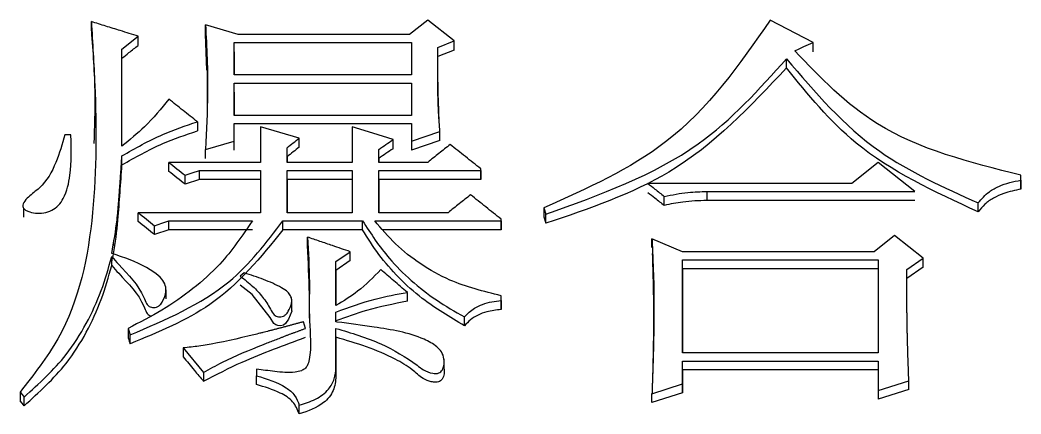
# Model space of a CAD drawing. Header units: millimetres. Extents: x 2085 to 4229, y 754 to 2271.
# Drawn here: x 2594.87 to 2600.18, y 2075.23 to 2077.31 of the extents above; entities that cross this region are included whole.
import ezdxf

# ---------------------------------------------------------------- set-up
doc = ezdxf.new("R2010")
doc.units = ezdxf.units.MM

msp = doc.modelspace()

# ---------------------------------------------------------------- linework, layer by layer
at = {"color": 7, "linetype": 'Continuous', "lineweight": 25}
for p, q in [((2595.2487, 2077.2565), (2595.2487, 2077.3053)), ((2596.0276, 2077.2369), (2595.8546, 2077.2882)), ((2595.8546, 2077.2394), (2595.8546, 2077.2882)), ((2597.0337, 2077.3138), (2596.9363, 2077.2369)), ((2597.1743, 2077.2027), (2597.0337, 2077.3138)), ((2599.0781, 2077.1941), (2598.851, 2077.3138)), ((2595.4111, 2077.1599), (2595.4976, 2077.2283)), ((2595.4976, 2077.1796), (2595.4976, 2077.2283)), ((2595.8616, 2077.0484), (2595.8546, 2077.2394)), ((2595.4111, 2076.6453), (2595.4111, 2077.1599)), ((2595.4111, 2077.1113), (2595.4111, 2077.1599)), ((2596.006, 2077.1941), (2596.9471, 2077.1941)), ((2596.006, 2077.0229), (2596.006, 2077.1941)), ((2596.006, 2077.1455), (2596.006, 2077.1941)), ((2596.9471, 2077.1941), (2596.9471, 2077.0229)), ((2597.0877, 2077.1684), (2597.1743, 2077.2027)), ((2597.0877, 2077.1198), (2597.0877, 2077.1684)), ((2597.1743, 2077.154), (2597.1743, 2077.2027)), ((2599.0781, 2077.1455), (2599.0781, 2077.1941)), ((2595.4111, 2076.65), (2595.4111, 2077.1113)), ((2596.006, 2077.1455), (2596.006, 2077.0229)), ((2597.1743, 2077.154), (2597.0877, 2077.1198)), ((2598.9375, 2077.0601), (2598.9375, 2077.1086)), ((2595.8635, 2077.05), (2595.8631, 2076.8639)), ((2596.9471, 2077.0229), (2596.006, 2077.0229)), ((2596.006, 2076.98), (2596.9471, 2076.98)), ((2596.006, 2076.8085), (2596.006, 2076.98)), ((2596.006, 2076.9317), (2596.006, 2076.98)), ((2596.9471, 2076.98), (2596.9471, 2076.8085)), ((2596.006, 2076.9317), (2596.006, 2076.8085)), ((2596.9471, 2076.8085), (2596.006, 2076.8085)), ((2595.8113, 2076.7742), (2595.8113, 2076.7261)), ((2596.006, 2076.6711), (2596.006, 2076.7656)), ((2596.006, 2076.7656), (2596.9471, 2076.7656)), ((2596.006, 2076.7175), (2596.006, 2076.7656)), ((2596.1466, 2076.7484), (2596.1466, 2076.5594)), ((2596.6334, 2076.7484), (2596.6334, 2076.5594)), ((2596.9471, 2076.7656), (2596.9471, 2076.6711)), ((2595.1406, 2076.7055), (2595.1082, 2076.7055)), ((2596.3522, 2076.6403), (2596.3522, 2076.6883)), ((2596.9471, 2076.6711), (2597.0986, 2076.7227)), ((2597.0986, 2076.6746), (2597.0986, 2076.7227)), ((2595.8546, 2076.6281), (2596.006, 2076.6711)), ((2595.8546, 2076.5802), (2595.8546, 2076.6281)), ((2596.006, 2076.6232), (2596.006, 2076.6711)), ((2596.2873, 2076.5594), (2596.2873, 2076.6367)), ((2596.2873, 2076.5888), (2596.2873, 2076.6367)), ((2596.774, 2076.5594), (2596.774, 2076.6281)), ((2596.774, 2076.5802), (2596.774, 2076.6281)), ((2596.8498, 2076.6317), (2596.8498, 2076.6797)), ((2597.0986, 2076.6746), (2596.9471, 2076.6232)), ((2596.9471, 2076.6711), (2596.9471, 2076.6232)), ((2595.1425, 2076.6251), (2595.1425, 2076.6254)), ((2595.4111, 2076.5459), (2595.4111, 2076.5938)), ((2596.2873, 2076.5888), (2596.2873, 2076.5594)), ((2596.774, 2076.5802), (2596.774, 2076.5594)), ((2596.1466, 2076.5594), (2595.6599, 2076.5594)), ((2596.6334, 2076.5594), (2596.2873, 2076.5594)), ((2597.0337, 2076.5594), (2596.774, 2076.5594)), ((2597.3149, 2076.5164), (2597.3149, 2076.525)), ((2597.3149, 2076.4772), (2597.3149, 2076.525)), ((2599.4243, 2076.5594), (2599.2837, 2076.4475)), ((2599.619, 2076.4045), (2599.4243, 2076.5594)), ((2595.7464, 2076.4428), (2595.7464, 2076.4905)), ((2595.8221, 2076.5164), (2596.1466, 2076.5164)), ((2595.8221, 2076.4686), (2595.8221, 2076.5164)), ((2596.1466, 2076.5164), (2596.1466, 2076.2925)), ((2596.2873, 2076.5164), (2596.6334, 2076.5164)), ((2596.2873, 2076.2925), (2596.2873, 2076.5164)), ((2596.2873, 2076.4686), (2596.2873, 2076.5164)), ((2596.6334, 2076.5164), (2596.6334, 2076.2925)), ((2596.774, 2076.5164), (2597.3149, 2076.5164)), ((2596.774, 2076.2925), (2596.774, 2076.5164)), ((2596.774, 2076.4686), (2596.774, 2076.5164)), ((2597.3149, 2076.5164), (2597.3149, 2076.4686)), ((2597.3149, 2076.4686), (2597.3149, 2076.4772)), ((2600.1815, 2076.4647), (2600.1815, 2076.4906)), ((2600.1815, 2076.4428), (2600.1815, 2076.4906)), ((2595.8221, 2076.4686), (2595.7464, 2076.4428)), ((2596.1466, 2076.4686), (2595.8221, 2076.4686)), ((2596.2873, 2076.4686), (2596.2873, 2076.2925)), ((2596.6334, 2076.4686), (2596.2873, 2076.4686)), ((2596.774, 2076.4686), (2596.774, 2076.2925)), ((2597.3149, 2076.4686), (2596.774, 2076.4686)), ((2599.2837, 2076.4475), (2598.2019, 2076.4475)), ((2600.1815, 2076.4647), (2600.1815, 2076.4171)), ((2598.2885, 2076.3311), (2598.2885, 2076.3786)), ((2598.5156, 2076.4045), (2599.619, 2076.4045)), ((2598.5156, 2076.3569), (2598.5156, 2076.4045)), ((2594.8889, 2076.3165), (2594.8889, 2076.2687)), ((2597.6502, 2076.3184), (2597.6611, 2076.2839)), ((2597.6502, 2076.3184), (2597.6502, 2076.2709)), ((2599.619, 2076.3569), (2598.5156, 2076.3569)), ((2599.9543, 2076.2967), (2599.9543, 2076.3442)), ((2596.1466, 2076.2925), (2595.4976, 2076.2925)), ((2596.6334, 2076.2925), (2596.2873, 2076.2925)), ((2597.1418, 2076.2925), (2596.774, 2076.2925)), ((2597.4231, 2076.2494), (2597.4231, 2076.258)), ((2597.4231, 2076.2106), (2597.4231, 2076.258)), ((2597.6502, 2076.2709), (2597.6611, 2076.2364)), ((2597.6611, 2076.2364), (2597.6611, 2076.2839)), ((2595.5841, 2076.1761), (2595.5841, 2076.2235)), ((2595.6599, 2076.2494), (2596.1033, 2076.2494)), ((2596.2656, 2076.2494), (2596.6875, 2076.2494)), ((2596.2656, 2076.202), (2596.2656, 2076.2494)), ((2596.6875, 2076.202), (2596.6875, 2076.2494)), ((2596.7524, 2076.2494), (2597.4231, 2076.2494)), ((2597.4231, 2076.2494), (2597.4231, 2076.202)), ((2597.4231, 2076.202), (2597.4231, 2076.2106)), ((2595.6599, 2076.202), (2595.5841, 2076.1761)), ((2596.1033, 2076.202), (2595.6599, 2076.202)), ((2596.6875, 2076.202), (2596.2656, 2076.202)), ((2596.3954, 2076.1159), (2596.3954, 2076.1631)), ((2597.4231, 2076.202), (2596.7954, 2076.202)), ((2598.3858, 2076.0855), (2598.2236, 2076.1545)), ((2598.2236, 2076.1072), (2598.2236, 2076.1545)), ((2599.5108, 2076.1718), (2599.4027, 2076.0855)), ((2599.6623, 2076.051), (2599.5108, 2076.1718)), ((2595.357, 2076.0125), (2595.357, 2076.0596)), ((2596.5469, 2076.0337), (2596.6226, 2076.0855)), ((2596.6226, 2076.0383), (2596.6226, 2076.0855)), ((2599.4027, 2076.0855), (2598.3858, 2076.0855)), ((2599.5757, 2075.9905), (2599.6623, 2076.051)), ((2599.6623, 2076.0038), (2599.6623, 2076.051)), ((2596.6226, 2076.0383), (2596.5469, 2075.9866)), ((2596.5469, 2075.8003), (2596.5469, 2076.0337)), ((2596.5469, 2075.9866), (2596.5469, 2076.0337)), ((2598.3858, 2076.0423), (2599.4243, 2076.0423)), ((2598.3858, 2075.5492), (2598.3858, 2076.0423)), ((2598.3858, 2075.9952), (2598.3858, 2076.0423)), ((2598.3858, 2075.9952), (2598.3858, 2075.5492)), ((2599.4243, 2075.9952), (2598.3858, 2075.9952)), ((2599.4243, 2076.0423), (2599.4243, 2075.5492)), ((2599.6623, 2076.0038), (2599.5758, 2075.9435)), ((2596.0602, 2075.9732), (2596.0385, 2075.956)), ((2596.5469, 2075.9866), (2596.5469, 2075.8003)), ((2595.6449, 2075.8363), (2595.6449, 2075.8835)), ((2596.9255, 2075.8226), (2596.9255, 2075.8695)), ((2597.4231, 2075.8262), (2597.4231, 2075.8522)), ((2596.3124, 2075.7718), (2596.3124, 2075.8189)), ((2597.4231, 2075.8262), (2597.4231, 2075.7794)), ((2596.5469, 2075.7136), (2596.5469, 2075.7657)), ((2596.5469, 2075.7189), (2596.5469, 2075.7657)), ((2597.2284, 2075.693), (2597.2284, 2075.7397)), ((2595.4435, 2075.6791), (2595.4543, 2075.6445)), ((2596.3846, 2075.6791), (2596.3738, 2075.7137)), ((2596.5469, 2075.4711), (2596.5469, 2075.6788)), ((2596.5469, 2075.6322), (2596.5469, 2075.6788)), ((2595.4543, 2075.5979), (2595.4543, 2075.6445)), ((2596.5469, 2075.6322), (2596.5469, 2075.4247)), ((2595.7356, 2075.5751), (2595.8438, 2075.4451)), ((2595.7356, 2075.5751), (2595.7356, 2075.5286)), ((2597.1203, 2075.4688), (2597.1203, 2075.5155)), ((2599.4243, 2075.5492), (2598.3858, 2075.5492)), ((2596.125, 2075.4623), (2596.125, 2075.4277)), ((2596.5469, 2075.4711), (2596.5469, 2075.4247)), ((2598.3858, 2075.3843), (2598.3858, 2075.5058)), ((2598.3858, 2075.5058), (2599.4243, 2075.5058)), ((2598.3858, 2075.4594), (2598.3858, 2075.5058)), ((2599.4243, 2075.5058), (2599.4243, 2075.3496)), ((2595.8438, 2075.4451), (2595.8438, 2075.3987)), ((2596.125, 2075.3814), (2596.125, 2075.4277)), ((2598.3858, 2075.4594), (2598.3858, 2075.3381)), ((2599.4243, 2075.4594), (2598.3858, 2075.4594)), ((2598.2236, 2075.3323), (2598.3858, 2075.3843)), ((2598.3858, 2075.3381), (2598.3858, 2075.3843)), ((2599.4243, 2075.3496), (2599.5866, 2075.4017)), ((2599.5866, 2075.3554), (2599.4243, 2075.3034)), ((2599.5866, 2075.3554), (2599.5866, 2075.4017)), ((2594.8703, 2075.3408), (2594.8703, 2075.2946)), ((2594.8918, 2075.2687), (2594.8918, 2075.3149)), ((2598.3858, 2075.3381), (2598.2236, 2075.286)), ((2598.2236, 2075.286), (2598.2236, 2075.3323)), ((2599.4243, 2075.3496), (2599.4243, 2075.3034)), ((2596.3522, 2075.2253), (2596.3522, 2075.2715))]:
    msp.add_line(p, q, dxfattribs=at)
at = {"color": 7, "linetype": 'Continuous', "lineweight": 25, "flags": 128}
for points in [[(2596.9363, 2077.2369), (2596.482, 2077.2369), (2596.0276, 2077.2369)], [(2598.9808, 2077.1513), (2599.0051, 2077.162), (2599.0294, 2077.1727), (2599.0538, 2077.1834), (2599.0781, 2077.1941)], [(2596.3522, 2076.6883), (2596.2494, 2076.7184), (2596.1466, 2076.7484)], [(2596.8498, 2076.6797), (2596.7416, 2076.7141), (2596.6334, 2076.7484)], [(2595.6599, 2076.5116), (2595.6599, 2076.5236), (2595.6599, 2076.5357), (2595.6599, 2076.5594)], [(2595.7464, 2076.4905), (2595.7843, 2076.5035), (2595.8221, 2076.5164)], [(2600.1815, 2076.4171), (2600.1815, 2076.4315), (2600.1815, 2076.4428)], [(2595.4976, 2076.245), (2595.4976, 2076.257), (2595.4976, 2076.269), (2595.4976, 2076.2925)], [(2595.5841, 2076.2235), (2595.622, 2076.2365), (2595.6599, 2076.2494)], [(2595.6599, 2076.202), (2595.6599, 2076.2212), (2595.6599, 2076.2353), (2595.6599, 2076.2494)], [(2596.3121, 2075.7718), (2596.3122, 2075.7701), (2596.2957, 2075.7273), (2596.2795, 2075.7046), (2596.2675, 2075.6969), (2596.2533, 2075.6933), (2596.2382, 2075.6939), (2596.2269, 2075.6981), (2596.2178, 2075.7052), (2596.1972, 2075.7376), (2596.1013, 2075.8582), (2596.0392, 2075.9084), (2596.0385, 2075.9089), (2596.0385, 2075.9089)], [(2597.4231, 2075.8053), (2597.4231, 2075.821), (2597.4231, 2075.8522)], [(2597.4231, 2075.7794), (2597.4231, 2075.7882), (2597.4231, 2075.7939), (2597.4231, 2075.7996), (2597.4231, 2075.8053)], [(2595.4435, 2075.6791), (2595.4435, 2075.6599), (2595.4435, 2075.6462), (2595.4435, 2075.6325)], [(2594.8703, 2075.3408), (2594.8811, 2075.3279), (2594.8918, 2075.3149)], [(2594.8918, 2075.2687), (2594.8864, 2075.2752), (2594.881, 2075.2817), (2594.8703, 2075.2946)]]:
    msp.add_lwpolyline(points, dxfattribs=at)
at = {"color": 7, "linetype": 'Continuous', "lineweight": 25}
for points, knots in [([(2595.2487, 2077.3053), (2595.2555, 2077.1932), (2595.2758, 2076.857), (2595.2785, 2076.2936), (2595.1638, 2075.7159), (2594.9425, 2075.4331), (2594.8704, 2075.3408)], [0, 0, 0, 0, 0.166548, 0.499383, 0.836688, 1, 1, 1, 1]), ([(2595.4976, 2077.2283), (2595.4659, 2077.2381), (2595.4085, 2077.2559), (2595.3256, 2077.2815), (2595.2744, 2077.2974), (2595.2488, 2077.3053)], [0, 0, 0, 0, 0.382595, 0.691297, 1, 1, 1, 1]), ([(2595.8546, 2077.2882), (2595.8578, 2077.2281), (2595.8643, 2077.1081), (2595.8674, 2076.888), (2595.8595, 2076.7279), (2595.8546, 2076.6281)], [0, 0, 0, 0, 0.273667, 0.547376, 1, 1, 1, 1]), ([(2598.851, 2077.3138), (2598.6871, 2077.0781), (2598.3888, 2076.649), (2597.8797, 2076.4211), (2597.6502, 2076.3184)], [0, 0, 0, 0, 0.549466, 1, 1, 1, 1]), ([(2595.2487, 2077.2565), (2595.2571, 2077.1445), (2595.2719, 2076.9463), (2595.2653, 2076.7464), (2595.2624, 2076.6594)], [0, 0, 0, 0, 0.564585, 1, 1, 1, 1]), ([(2595.4111, 2077.1113), (2595.4235, 2077.1212), (2595.4442, 2077.1375), (2595.4731, 2077.1603), (2595.4894, 2077.1732), (2595.4976, 2077.1796)], [0, 0, 0, 0, 0.4329059, 0.716452, 1, 1, 1, 1]), ([(2597.0986, 2076.7227), (2597.0972, 2076.7395), (2597.0952, 2076.7647), (2597.0912, 2076.8235), (2597.0892, 2076.8698), (2597.0881, 2076.9118), (2597.0878, 2076.9244), (2597.0875, 2076.9371), (2597.0873, 2076.9497), (2597.0871, 2076.9665), (2597.0869, 2076.9833), (2597.0868, 2077.0001), (2597.0868, 2077.0127), (2597.0868, 2077.0253), (2597.0868, 2077.0379), (2597.0868, 2077.0505), (2597.0868, 2077.061), (2597.0869, 2077.0694), (2597.0869, 2077.0757), (2597.0869, 2077.082), (2597.087, 2077.0883), (2597.087, 2077.0946), (2597.0871, 2077.1009), (2597.0871, 2077.1072), (2597.0872, 2077.1156), (2597.0873, 2077.124), (2597.0874, 2077.1324), (2597.0874, 2077.1387), (2597.0875, 2077.145), (2597.0876, 2077.1513), (2597.0876, 2077.1591), (2597.0877, 2077.1648), (2597.0877, 2077.1684)], [0, 0, 0, 0, 0.113118, 0.169677, 0.395941, 0.424221, 0.4525, 0.480779, 0.509059, 0.537338, 0.593897, 0.622177, 0.650456, 0.678735, 0.707015, 0.735294, 0.763573, 0.777713, 0.791853, 0.805993, 0.820132, 0.834272, 0.848412, 0.862551, 0.876691, 0.90497, 0.91911, 0.93325, 0.947389, 0.961529, 0.975669, 1, 1, 1, 1]), ([(2597.6611, 2076.2839), (2597.9487, 2076.3878), (2598.4557, 2076.5709), (2598.792, 2076.9462), (2598.9375, 2077.1086)], [0, 0, 0, 0, 0.567325, 1, 1, 1, 1]), ([(2598.9375, 2077.1085), (2599.0889, 2076.9309), (2599.3635, 2076.6087), (2599.7713, 2076.4261), (2599.9543, 2076.3442)], [0, 0, 0, 0, 0.5512468, 1, 1, 1, 1]), ([(2600.1815, 2076.4906), (2599.9105, 2076.5589), (2599.4337, 2076.6791), (2599.1173, 2077.009), (2598.9808, 2077.1513)], [0, 0, 0, 0, 0.568428, 1, 1, 1, 1]), ([(2597.0942, 2076.7861), (2597.0942, 2076.7861), (2597.0942, 2076.7861), (2597.0942, 2076.7883), (2597.0924, 2076.831), (2597.0884, 2076.9312), (2597.0877, 2077.0234), (2597.0877, 2077.073), (2597.0877, 2077.0907), (2597.0876, 2077.097), (2597.0876, 2077.0967), (2597.0876, 2077.0965)], [0, 0, 0, 0, 0.0066914, 0.0176059, 0.0437839, 0.5138257, 0.7288407, 0.8737613, 0.9090141, 0.9446975, 1, 1, 1, 1]), ([(2598.9375, 2077.06), (2598.7457, 2076.856), (2598.3979, 2076.4859), (2597.8893, 2076.3137), (2597.6611, 2076.2364)], [0, 0, 0, 0, 0.551269, 1, 1, 1, 1]), ([(2599.9543, 2076.2967), (2599.723, 2076.4034), (2599.3157, 2076.5914), (2599.0516, 2076.9187), (2598.9375, 2077.06)], [0, 0, 0, 0, 0.567951, 1, 1, 1, 1]), ([(2595.6598, 2076.8943), (2595.6189, 2076.8441), (2595.5452, 2076.754), (2595.4523, 2076.6787), (2595.4111, 2076.6453)], [0, 0, 0, 0, 0.556387, 1, 1, 1, 1]), ([(2595.8113, 2076.7742), (2595.7861, 2076.7942), (2595.7356, 2076.8343), (2595.6851, 2076.8743), (2595.6598, 2076.8943)], [0, 0, 0, 0, 0.499997, 1, 1, 1, 1]), ([(2595.4111, 2076.5938), (2595.4817, 2076.634), (2595.6082, 2076.7061), (2595.749, 2076.7533), (2595.8113, 2076.7742)], [0, 0, 0, 0, 0.557889, 1, 1, 1, 1]), ([(2595.1082, 2076.7055), (2595.094, 2076.6563), (2595.0656, 2076.5575), (2595.0017, 2076.4388), (2594.9224, 2076.3854), (2594.8932, 2076.3534), (2594.8852, 2076.335), (2594.8847, 2076.3246), (2594.8882, 2076.316), (2594.8974, 2076.3069), (2594.9184, 2076.296), (2594.9528, 2076.2882), (2594.9972, 2076.2889), (2595.0399, 2076.3038), (2595.0764, 2076.3306), (2595.1176, 2076.3919), (2595.1441, 2076.5198), (2595.1431, 2076.6333), (2595.1407, 2076.7044), (2595.1406, 2076.7055)], [0, 0, 0, 0, 0.151237, 0.303887, 0.374012, 0.409203, 0.423454, 0.431523, 0.439658, 0.449578, 0.466985, 0.502292, 0.540771, 0.580872, 0.619436, 0.662511, 0.788748, 0.996835, 1, 1, 1, 1]), ([(2595.4111, 2076.5459), (2595.4817, 2076.5861), (2595.6082, 2076.6581), (2595.749, 2076.7052), (2595.8113, 2076.7261)], [0, 0, 0, 0, 0.5578529, 1, 1, 1, 1]), ([(2596.2873, 2076.6367), (2596.2981, 2076.6453), (2596.3197, 2076.6625), (2596.3414, 2076.6797), (2596.3522, 2076.6883)], [0, 0, 0, 0, 0.500001, 1, 1, 1, 1]), ([(2596.3522, 2076.6403), (2596.3414, 2076.6317), (2596.3197, 2076.6146), (2596.2981, 2076.5974), (2596.2873, 2076.5888)], [0, 0, 0, 0, 0.499997, 1, 1, 1, 1]), ([(2596.774, 2076.6281), (2596.7867, 2076.6367), (2596.8119, 2076.6539), (2596.8371, 2076.6711), (2596.8498, 2076.6797)], [0, 0, 0, 0, 0.500001, 1, 1, 1, 1]), ([(2596.8498, 2076.6317), (2596.8371, 2076.6232), (2596.8119, 2076.606), (2596.7867, 2076.5888), (2596.774, 2076.5802)], [0, 0, 0, 0, 0.499997, 1, 1, 1, 1]), ([(2597.1526, 2076.6539), (2597.1328, 2076.6382), (2597.0932, 2076.6067), (2597.0535, 2076.5751), (2597.0337, 2076.5594)], [0, 0, 0, 0, 0.500001, 1, 1, 1, 1]), ([(2597.3149, 2076.525), (2597.2879, 2076.5465), (2597.2338, 2076.5895), (2597.1797, 2076.6324), (2597.1526, 2076.6539)], [0, 0, 0, 0, 0.5, 1, 1, 1, 1]), ([(2595.357, 2076.0769), (2595.3677, 2076.1363), (2595.3839, 2076.2253), (2595.3915, 2076.3227), (2595.3949, 2076.3638), (2595.3961, 2076.3787), (2595.3969, 2076.3899), (2595.3978, 2076.4011), (2595.3986, 2076.4123), (2595.3993, 2076.4217), (2595.4, 2076.431), (2595.4006, 2076.4385), (2595.4011, 2076.446), (2595.4016, 2076.4534), (2595.4022, 2076.4609), (2595.4028, 2076.4703), (2595.4033, 2076.4777), (2595.404, 2076.4871), (2595.4045, 2076.4945), (2595.405, 2076.502), (2595.4055, 2076.5095), (2595.406, 2076.5169), (2595.4066, 2076.5263), (2595.4071, 2076.5338), (2595.4077, 2076.5431), (2595.4082, 2076.5506), (2595.4088, 2076.5599), (2595.4093, 2076.5674), (2595.4098, 2076.5748), (2595.4104, 2076.583), (2595.4108, 2076.5893), (2595.4111, 2076.5938)], [0, 0, 0, 0, 0.346641, 0.519778, 0.563061, 0.584702, 0.606343, 0.627984, 0.649626, 0.671267, 0.682088, 0.703729, 0.714549, 0.72537, 0.747011, 0.757832, 0.779473, 0.790294, 0.811935, 0.822756, 0.833576, 0.855218, 0.866038, 0.88768, 0.8985, 0.920141, 0.930962, 0.952603, 0.963424, 0.974245, 1, 1, 1, 1]), ([(2595.357, 2076.0297), (2595.3601, 2076.0444), (2595.3759, 2076.1183), (2595.3893, 2076.2421), (2595.4015, 2076.3996), (2595.4079, 2076.4971), (2595.4111, 2076.5459)], [0, 0, 0, 0, 0.086672, 0.433942, 0.716948, 1, 1, 1, 1]), ([(2595.6599, 2076.5594), (2595.6743, 2076.5479), (2595.7031, 2076.525), (2595.732, 2076.502), (2595.7464, 2076.4905)], [0, 0, 0, 0, 0.499999, 1, 1, 1, 1]), ([(2595.7464, 2076.4428), (2595.732, 2076.4543), (2595.7031, 2076.4772), (2595.6743, 2076.5001), (2595.6599, 2076.5116)], [0, 0, 0, 0, 0.5, 1, 1, 1, 1]), ([(2598.2019, 2076.4475), (2598.2143, 2076.4377), (2598.2349, 2076.4213), (2598.2637, 2076.3983), (2598.2802, 2076.3852), (2598.2885, 2076.3786)], [0, 0, 0, 0, 0.428307, 0.714154, 1, 1, 1, 1]), ([(2599.9543, 2076.3442), (2599.9727, 2076.3654), (2600.0034, 2076.4008), (2600.0643, 2076.4336), (2600.1213, 2076.4533), (2600.1614, 2076.4609), (2600.1815, 2076.4647)], [0, 0, 0, 0, 0.329917, 0.550134, 0.774051, 1, 1, 1, 1]), ([(2600.1815, 2076.4171), (2600.1504, 2076.4109), (2600.0995, 2076.4008), (2600.0356, 2076.3714), (2599.9879, 2076.3392), (2599.9654, 2076.3107), (2599.9543, 2076.2967)], [0, 0, 0, 0, 0.34797, 0.569793, 0.78749, 1, 1, 1, 1]), ([(2597.2608, 2076.3873), (2597.241, 2076.3715), (2597.2013, 2076.3399), (2597.1617, 2076.3083), (2597.1418, 2076.2925)], [0, 0, 0, 0, 0.500001, 1, 1, 1, 1]), ([(2597.4231, 2076.258), (2597.396, 2076.2796), (2597.342, 2076.3227), (2597.2879, 2076.3657), (2597.2608, 2076.3873)], [0, 0, 0, 0, 0.5, 1, 1, 1, 1]), ([(2598.2019, 2076.3999), (2598.2143, 2076.39), (2598.2349, 2076.3737), (2598.2638, 2076.3507), (2598.2802, 2076.3376), (2598.2885, 2076.3311)], [0, 0, 0, 0, 0.4285576, 0.7142788, 1, 1, 1, 1]), ([(2598.2885, 2076.3786), (2598.3303, 2076.3871), (2598.4051, 2076.4022), (2598.4818, 2076.4038), (2598.5156, 2076.4045)], [0, 0, 0, 0, 0.559043, 1, 1, 1, 1]), ([(2598.5156, 2076.3569), (2598.4726, 2076.3557), (2598.3959, 2076.3535), (2598.3212, 2076.3379), (2598.2885, 2076.3311)], [0, 0, 0, 0, 0.5608916, 1, 1, 1, 1]), ([(2595.4976, 2076.2925), (2595.512, 2076.281), (2595.5409, 2076.258), (2595.5697, 2076.235), (2595.5841, 2076.2235)], [0, 0, 0, 0, 0.4999995, 1, 1, 1, 1]), ([(2596.1033, 2076.2494), (2596.0498, 2076.1703), (2595.9609, 2076.0392), (2595.7894, 2075.8867), (2595.6257, 2075.7721), (2595.5045, 2075.7102), (2595.4435, 2075.6791)], [0, 0, 0, 0, 0.333002, 0.552476, 0.774971, 1, 1, 1, 1]), ([(2595.4543, 2075.6445), (2595.6428, 2075.7248), (2595.9743, 2075.8661), (2596.1778, 2076.1339), (2596.2656, 2076.2494)], [0, 0, 0, 0, 0.568507, 1, 1, 1, 1]), ([(2595.5841, 2076.1761), (2595.5697, 2076.1876), (2595.5409, 2076.2106), (2595.512, 2076.2335), (2595.4976, 2076.245)], [0, 0, 0, 0, 0.5, 1, 1, 1, 1]), ([(2596.6875, 2076.2494), (2596.7321, 2076.1811), (2596.8059, 2076.0678), (2596.9444, 2075.931), (2597.0776, 2075.826), (2597.1779, 2075.7686), (2597.2284, 2075.7397)], [0, 0, 0, 0, 0.333809, 0.553089, 0.775219, 1, 1, 1, 1]), ([(2597.4231, 2075.8522), (2597.3302, 2075.8753), (2597.1782, 2075.913), (2596.994, 2076.017), (2596.8592, 2076.1234), (2596.7878, 2076.2076), (2596.7524, 2076.2494)], [0, 0, 0, 0, 0.347456, 0.568585, 0.785979, 1, 1, 1, 1]), ([(2596.2656, 2076.202), (2596.1483, 2076.0572), (2595.935, 2075.7941), (2595.6034, 2075.6588), (2595.4543, 2075.5979)], [0, 0, 0, 0, 0.550322, 1, 1, 1, 1]), ([(2596.3954, 2076.1631), (2596.4003, 2076.0831), (2596.4092, 2075.9352), (2596.4008, 2075.7188), (2596.4189, 2075.5704), (2596.3983, 2075.4848), (2596.3823, 2075.4645), (2596.3599, 2075.4519), (2596.3056, 2075.441), (2596.225, 2075.4504), (2596.1572, 2075.4585), (2596.125, 2075.4623)], [0, 0, 0, 0, 0.257644, 0.476383, 0.695117, 0.731864, 0.752184, 0.772582, 0.805413, 0.907666, 1, 1, 1, 1]), ([(2596.6226, 2076.0855), (2596.5912, 2076.0962), (2596.5377, 2076.1145), (2596.4619, 2076.1404), (2596.4176, 2076.1556), (2596.3954, 2076.1631)], [0, 0, 0, 0, 0.414509, 0.707253, 1, 1, 1, 1]), ([(2597.2284, 2075.693), (2597.1514, 2075.7386), (2597.0254, 2075.8134), (2596.8786, 2075.9462), (2596.7714, 2076.0683), (2596.7154, 2076.1576), (2596.6875, 2076.202)], [0, 0, 0, 0, 0.346062, 0.56664, 0.784508, 1, 1, 1, 1]), ([(2598.2236, 2076.1545), (2598.224, 2076.1464), (2598.2246, 2076.1341), (2598.2255, 2076.1137), (2598.2263, 2076.0933), (2598.2271, 2076.0728), (2598.2279, 2076.0524), (2598.2285, 2076.036), (2598.2291, 2076.0197), (2598.2296, 2076.0074), (2598.2306, 2075.9829), (2598.2338, 2075.897), (2598.2343, 2075.811), (2598.2339, 2075.7331), (2598.2338, 2075.7167), (2598.2336, 2075.7003), (2598.2334, 2075.6838), (2598.2332, 2075.6674), (2598.2329, 2075.651), (2598.2326, 2075.6387), (2598.2324, 2075.6285), (2598.2322, 2075.6182), (2598.232, 2075.61), (2598.2319, 2075.6018), (2598.2317, 2075.5936), (2598.2315, 2075.5854), (2598.2312, 2075.5751), (2598.231, 2075.5669), (2598.2308, 2075.5587), (2598.2306, 2075.5505), (2598.2304, 2075.5423), (2598.2301, 2075.532), (2598.2299, 2075.5238), (2598.2296, 2075.5156), (2598.2294, 2075.5074), (2598.2291, 2075.4992), (2598.2289, 2075.491), (2598.2286, 2075.4828), (2598.2284, 2075.4746), (2598.2281, 2075.4643), (2598.2278, 2075.4561), (2598.2275, 2075.4458), (2598.2272, 2075.4376), (2598.2269, 2075.4294), (2598.2266, 2075.4212), (2598.2264, 2075.413), (2598.226, 2075.4027), (2598.2257, 2075.3945), (2598.2254, 2075.3862), (2598.2252, 2075.378), (2598.2249, 2075.3698), (2598.2246, 2075.3616), (2598.2243, 2075.3536), (2598.224, 2075.3438), (2598.2237, 2075.3361), (2598.2236, 2075.3323)], [0, 0, 0, 0, 0.029904, 0.044856, 0.07476, 0.104664, 0.119616, 0.14952, 0.164472, 0.179424, 0.194376, 0.254184, 0.493446, 0.508398, 0.538302, 0.553254, 0.568206, 0.59811, 0.613062, 0.628014, 0.642966, 0.650442, 0.665394, 0.67287, 0.680346, 0.695298, 0.702774, 0.717726, 0.725202, 0.732678, 0.74763, 0.755106, 0.770057, 0.777533, 0.785009, 0.799961, 0.807437, 0.814913, 0.829865, 0.837341, 0.852293, 0.859769, 0.874721, 0.882197, 0.889673, 0.904625, 0.912101, 0.927053, 0.934529, 0.942005, 0.956957, 0.964433, 0.971909, 0.985954, 1, 1, 1, 1]), ([(2595.3657, 2076.1188), (2595.3657, 2076.1188), (2595.3657, 2076.1187), (2595.3657, 2076.1191), (2595.366, 2076.1203), (2595.3666, 2076.1235), (2595.3673, 2076.1269), (2595.3676, 2076.1289)], [0, 0, 0, 0, 0.025297, 0.141451, 0.270493, 0.58461, 1, 1, 1, 1]), ([(2596.4059, 2075.7325), (2596.4062, 2075.7757), (2596.4069, 2075.9037), (2596.4, 2076.0313), (2596.3954, 2076.1159)], [0, 0, 0, 0, 0.336896, 1, 1, 1, 1]), ([(2594.8918, 2075.3149), (2594.9711, 2075.3866), (2595.1008, 2075.5039), (2595.2252, 2075.7029), (2595.3057, 2075.8778), (2595.3399, 2075.9991), (2595.357, 2076.0596)], [0, 0, 0, 0, 0.345608, 0.56562, 0.783503, 1, 1, 1, 1]), ([(2595.357, 2076.0596), (2595.3692, 2076.0458), (2595.4301, 2075.9768), (2595.5088, 2075.9002), (2595.5368, 2075.8168), (2595.5491, 2075.7993), (2595.5608, 2075.7921), (2595.5742, 2075.789), (2595.5881, 2075.7895), (2595.602, 2075.7941), (2595.6163, 2075.8052), (2595.633, 2075.8316), (2595.6467, 2075.8666), (2595.6432, 2075.9087), (2595.6218, 2075.9459), (2595.5479, 2076.006), (2595.4543, 2076.0431), (2595.3765, 2076.0699), (2595.3593, 2076.076), (2595.357, 2076.0769)], [0, 0, 0, 0, 0.066203, 0.331418, 0.376174, 0.392134, 0.408285, 0.422252, 0.437571, 0.454108, 0.470588, 0.499884, 0.567199, 0.607022, 0.655995, 0.720748, 0.938177, 0.991744, 1, 1, 1, 1]), ([(2598.2251, 2076.0762), (2598.2285, 2075.9651), (2598.2335, 2075.8003), (2598.2306, 2075.5873), (2598.2283, 2075.4859), (2598.2271, 2075.4384), (2598.2264, 2075.414), (2598.2262, 2075.4079), (2598.2261, 2075.4039)], [0, 0, 0, 0, 0.503814, 0.747752, 0.874235, 0.934549, 0.957165, 1, 1, 1, 1]), ([(2594.8918, 2075.2687), (2594.9711, 2075.3403), (2595.1008, 2075.4575), (2595.2252, 2075.6562), (2595.3057, 2075.8309), (2595.3399, 2075.9521), (2595.357, 2076.0124)], [0, 0, 0, 0, 0.345691, 0.565702, 0.783554, 1, 1, 1, 1]), ([(2595.357, 2076.0124), (2595.3692, 2075.9987), (2595.4301, 2075.9297), (2595.5087, 2075.8535), (2595.5368, 2075.7701), (2595.5489, 2075.753), (2595.5579, 2075.7465), (2595.564, 2075.7452), (2595.5653, 2075.7449)], [0, 0, 0, 0, 0.160679, 0.804376, 0.910674, 0.949608, 0.989033, 1, 1, 1, 1]), ([(2596.0385, 2075.956), (2596.0614, 2075.9385), (2596.1051, 2075.905), (2596.1588, 2075.8457), (2596.1938, 2075.7938), (2596.2115, 2075.7553), (2596.2293, 2075.7428), (2596.2417, 2075.7395), (2596.2554, 2075.7396), (2596.2693, 2075.7435), (2596.2835, 2075.7535), (2596.2976, 2075.7761), (2596.3103, 2075.8022), (2596.3142, 2075.8313), (2596.3065, 2075.853), (2596.2893, 2075.8763), (2596.24, 2075.9059), (2596.1627, 2075.9401), (2596.0945, 2075.9621), (2596.0602, 2075.9732)], [0, 0, 0, 0, 0.117411, 0.224514, 0.331514, 0.385099, 0.401502, 0.417942, 0.434593, 0.453955, 0.473463, 0.503457, 0.565822, 0.597864, 0.6299, 0.663784, 0.718184, 0.85806, 1, 1, 1, 1]), ([(2596.7849, 2075.9905), (2596.7457, 2075.9504), (2596.6753, 2075.8783), (2596.5864, 2075.8243), (2596.5469, 2075.8003)], [0, 0, 0, 0, 0.555111, 1, 1, 1, 1]), ([(2596.9255, 2075.8695), (2596.9135, 2075.8799), (2596.8893, 2075.9006), (2596.8425, 2075.9409), (2596.8076, 2075.9709), (2596.7849, 2075.9905)], [0, 0, 0, 0, 0.25711, 0.51422, 1, 1, 1, 1]), ([(2599.5866, 2075.4017), (2599.5861, 2075.4138), (2599.5854, 2075.4318), (2599.5845, 2075.4559), (2599.5839, 2075.474), (2599.5832, 2075.4921), (2599.5826, 2075.5101), (2599.582, 2075.5282), (2599.5815, 2075.5432), (2599.5811, 2075.5553), (2599.5808, 2075.5643), (2599.5806, 2075.5733), (2599.5803, 2075.5824), (2599.58, 2075.5914), (2599.5798, 2075.6004), (2599.5795, 2075.6094), (2599.5793, 2075.6185), (2599.5791, 2075.6275), (2599.5788, 2075.6365), (2599.5786, 2075.6455), (2599.5784, 2075.6546), (2599.5782, 2075.6636), (2599.5781, 2075.6726), (2599.5779, 2075.6816), (2599.5777, 2075.6907), (2599.5776, 2075.6997), (2599.5774, 2075.7087), (2599.5773, 2075.7177), (2599.5771, 2075.7267), (2599.577, 2075.7358), (2599.5769, 2075.7448), (2599.5768, 2075.7538), (2599.5767, 2075.7628), (2599.5766, 2075.7718), (2599.5765, 2075.7809), (2599.5765, 2075.7899), (2599.5764, 2075.7989), (2599.5763, 2075.8079), (2599.5762, 2075.8169), (2599.5762, 2075.8259), (2599.5761, 2075.8349), (2599.5761, 2075.847), (2599.576, 2075.859), (2599.576, 2075.871), (2599.5759, 2075.88), (2599.5759, 2075.889), (2599.5759, 2075.898), (2599.5759, 2075.907), (2599.5758, 2075.916), (2599.5758, 2075.925), (2599.5758, 2075.9341), (2599.5758, 2075.9431), (2599.5758, 2075.9506), (2599.5758, 2075.9566), (2599.5758, 2075.9611), (2599.5758, 2075.9656), (2599.5758, 2075.9701), (2599.5758, 2075.9746), (2599.5757, 2075.9791), (2599.5757, 2075.9844), (2599.5757, 2075.9882), (2599.5757, 2075.9905)], [0, 0, 0, 0, 0.061285, 0.091928, 0.12257, 0.153213, 0.183855, 0.214498, 0.24514, 0.260462, 0.275783, 0.291104, 0.306426, 0.321747, 0.337068, 0.352389, 0.367711, 0.383032, 0.398353, 0.413674, 0.428996, 0.444317, 0.459638, 0.47496, 0.490281, 0.505602, 0.520923, 0.536245, 0.551566, 0.566887, 0.582209, 0.59753, 0.612851, 0.628172, 0.643494, 0.658815, 0.674136, 0.689457, 0.704779, 0.7201, 0.735421, 0.750743, 0.781385, 0.796706, 0.812028, 0.827349, 0.84267, 0.857991, 0.873313, 0.888634, 0.903955, 0.919277, 0.934598, 0.942258, 0.949919, 0.95758, 0.96524, 0.972901, 0.980562, 0.988222, 1, 1, 1, 1]), ([(2596.5469, 2075.7657), (2596.6153, 2075.791), (2596.7379, 2075.8363), (2596.868, 2075.8593), (2596.9255, 2075.8695)], [0, 0, 0, 0, 0.55855, 1, 1, 1, 1]), ([(2596.9255, 2075.8226), (2596.8527, 2075.8086), (2596.723, 2075.7837), (2596.6006, 2075.7387), (2596.5469, 2075.7189)], [0, 0, 0, 0, 0.561231, 1, 1, 1, 1]), ([(2597.2284, 2075.7397), (2597.2449, 2075.7564), (2597.2725, 2075.7841), (2597.3249, 2075.8076), (2597.3727, 2075.8215), (2597.4063, 2075.8246), (2597.4231, 2075.8262)], [0, 0, 0, 0, 0.330678, 0.55099, 0.77457, 1, 1, 1, 1]), ([(2597.4231, 2075.7794), (2597.3972, 2075.7764), (2597.3546, 2075.7715), (2597.3001, 2075.7507), (2597.2593, 2075.7259), (2597.2386, 2075.7039), (2597.2284, 2075.693)], [0, 0, 0, 0, 0.347151, 0.569168, 0.786857, 1, 1, 1, 1]), ([(2596.3738, 2075.7137), (2596.3712, 2075.713), (2596.3659, 2075.7116), (2596.3579, 2075.7095), (2596.35, 2075.7073), (2596.3394, 2075.7045), (2596.3288, 2075.7016), (2596.3182, 2075.6988), (2596.3103, 2075.6966), (2596.2997, 2075.6938), (2596.2891, 2075.691), (2596.2785, 2075.6881), (2596.2705, 2075.686), (2596.2599, 2075.6832), (2596.2493, 2075.6804), (2596.2361, 2075.6769), (2596.2228, 2075.6735), (2596.2068, 2075.6693), (2596.1856, 2075.6639), (2596.1643, 2075.6585), (2596.127, 2075.6492), (2596.0148, 2075.6223), (2595.8798, 2075.5909), (2595.7637, 2075.5782), (2595.7356, 2075.5751)], [0, 0, 0, 0, 0.012619, 0.025237, 0.037856, 0.050474, 0.075711, 0.08833, 0.100948, 0.113567, 0.138804, 0.151422, 0.164041, 0.176659, 0.201896, 0.214515, 0.239752, 0.264989, 0.290226, 0.3407, 0.365937, 0.466887, 0.870929, 1, 1, 1, 1]), ([(2595.8438, 2075.4451), (2595.8769, 2075.4636), (2595.9784, 2075.5203), (2596.0973, 2075.5679), (2596.1847, 2075.6028), (2596.2032, 2075.6101), (2596.2217, 2075.6173), (2596.238, 2075.6236), (2596.2519, 2075.629), (2596.2589, 2075.6317), (2596.2682, 2075.6352), (2596.2775, 2075.6388), (2596.2868, 2075.6423), (2596.2937, 2075.6449), (2596.303, 2075.6485), (2596.3124, 2075.652), (2596.3217, 2075.6555), (2596.3287, 2075.6581), (2596.338, 2075.6616), (2596.3473, 2075.6651), (2596.3566, 2075.6686), (2596.3636, 2075.6712), (2596.373, 2075.6747), (2596.38, 2075.6774), (2596.3846, 2075.6791)], [0, 0, 0, 0, 0.194919, 0.596792, 0.647185, 0.672381, 0.697577, 0.74797, 0.760568, 0.773166, 0.785764, 0.81096, 0.823558, 0.836156, 0.848754, 0.873951, 0.886549, 0.899147, 0.911745, 0.936941, 0.949539, 0.962137, 0.974736, 1, 1, 1, 1]), ([(2596.5469, 2075.6788), (2596.6281, 2075.655), (2596.7826, 2075.6095), (2596.93, 2075.5198), (2597.0123, 2075.4562), (2597.0477, 2075.4418), (2597.0766, 2075.439), (2597.0916, 2075.4414), (2597.1039, 2075.4487), (2597.1139, 2075.4614), (2597.1218, 2075.485), (2597.1222, 2075.5183), (2597.109, 2075.5542), (2597.0731, 2075.5915), (2596.9595, 2075.654), (2596.7736, 2075.6814), (2596.617, 2075.7059), (2596.5492, 2075.7133), (2596.5469, 2075.7136)], [0, 0, 0, 0, 0.188824, 0.359425, 0.391174, 0.431004, 0.443042, 0.4552, 0.463942, 0.475035, 0.493349, 0.52466, 0.556942, 0.585534, 0.64557, 0.848774, 0.994709, 1, 1, 1, 1]), ([(2595.8438, 2075.3987), (2595.9115, 2075.4339), (2596.0321, 2075.4965), (2596.2157, 2075.5689), (2596.3283, 2075.6113), (2596.3846, 2075.6324)], [0, 0, 0, 0, 0.390671, 0.695193, 1, 1, 1, 1]), ([(2597.1189, 2075.4686), (2597.1199, 2075.4639), (2597.1231, 2075.4489), (2597.1192, 2075.4285), (2597.1108, 2075.4106), (2597.1019, 2075.4007), (2597.09, 2075.3947), (2597.0731, 2075.3924), (2597.0445, 2075.3968), (2596.9984, 2075.4164), (2596.9453, 2075.4685), (2596.8451, 2075.5267), (2596.7092, 2075.5839), (2596.6012, 2075.616), (2596.5469, 2075.6322)], [0, 0, 0, 0, 0.023255, 0.07257, 0.095864, 0.11539, 0.131905, 0.152492, 0.186456, 0.253587, 0.364428, 0.517728, 0.757657, 1, 1, 1, 1]), ([(2595.7356, 2075.5286), (2595.7456, 2075.5166), (2595.7656, 2075.4926), (2595.8016, 2075.4493), (2595.8277, 2075.418), (2595.8438, 2075.3987)], [0, 0, 0, 0, 0.277089, 0.554178, 1, 1, 1, 1]), ([(2596.3522, 2075.2715), (2596.3817, 2075.2808), (2596.4399, 2075.2992), (2596.5067, 2075.3487), (2596.5423, 2075.4103), (2596.5454, 2075.4509), (2596.5469, 2075.4711)], [0, 0, 0, 0, 0.291567, 0.574035, 0.788626, 1, 1, 1, 1]), ([(2596.125, 2075.4277), (2596.1801, 2075.4114), (2596.2561, 2075.389), (2596.3319, 2075.3262), (2596.3455, 2075.2895), (2596.3522, 2075.2715)], [0, 0, 0, 0, 0.5720712, 0.7896972, 1, 1, 1, 1]), ([(2596.5469, 2075.4247), (2596.5443, 2075.399), (2596.5392, 2075.3469), (2596.4728, 2075.2661), (2596.3984, 2075.2409), (2596.3522, 2075.2253)], [0, 0, 0, 0, 0.269419, 0.54582, 1, 1, 1, 1]), ([(2596.3522, 2075.2253), (2596.3425, 2075.2481), (2596.3228, 2075.2946), (2596.2375, 2075.3482), (2596.168, 2075.3687), (2596.125, 2075.3814)], [0, 0, 0, 0, 0.267568, 0.547482, 1, 1, 1, 1])]:
    msp.add_open_spline(points, degree=3, knots=knots, dxfattribs=at)
msp.add_open_spline([(2595.4435, 2075.6325), (2595.4453, 2075.6267), (2595.4489, 2075.6152), (2595.4525, 2075.6037), (2595.4543, 2075.5979)], degree=3, dxfattribs=at)

doc.saveas('drawing.dxf')
